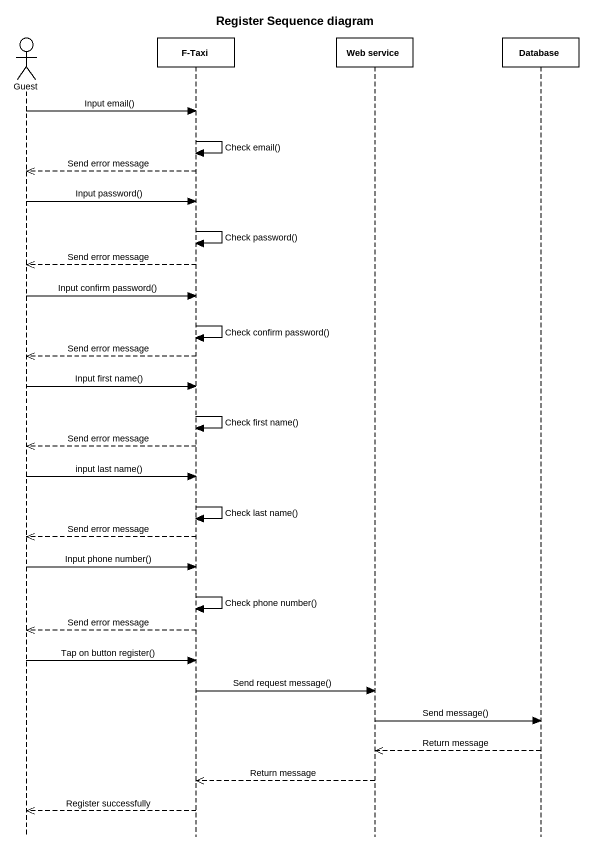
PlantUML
@startuml
title Register Sequence diagram
hide footbox
actor Guest
participant "F-Taxi" as F_Taxi
participant "Web service" as Web_service
participant "Database" as Database_

Guest -> F_Taxi : Input email()
F_Taxi -> F_Taxi : Check email()
F_Taxi -->> Guest : Send error message
Guest -> F_Taxi : Input password()
F_Taxi -> F_Taxi : Check password()
F_Taxi -->> Guest : Send error message
Guest -> F_Taxi : Input confirm password()
F_Taxi -> F_Taxi : Check confirm password()
F_Taxi -->> Guest : Send error message
Guest -> F_Taxi : Input first name()
F_Taxi -> F_Taxi : Check first name()
F_Taxi -->> Guest : Send error message
Guest -> F_Taxi : input last name()
F_Taxi -> F_Taxi : Check last name()
F_Taxi -->> Guest : Send error message
Guest -> F_Taxi : Input phone number()
F_Taxi -> F_Taxi : Check phone number()
F_Taxi -->> Guest : Send error message
Guest -> F_Taxi : Tap on button register()
F_Taxi -> Web_service : Send request message()
Web_service -> Database_ : Send message()
Database_ -->> Web_service : Return message
Web_service -->> F_Taxi : Return message
F_Taxi -->> Guest : Register successfully
@enduml
